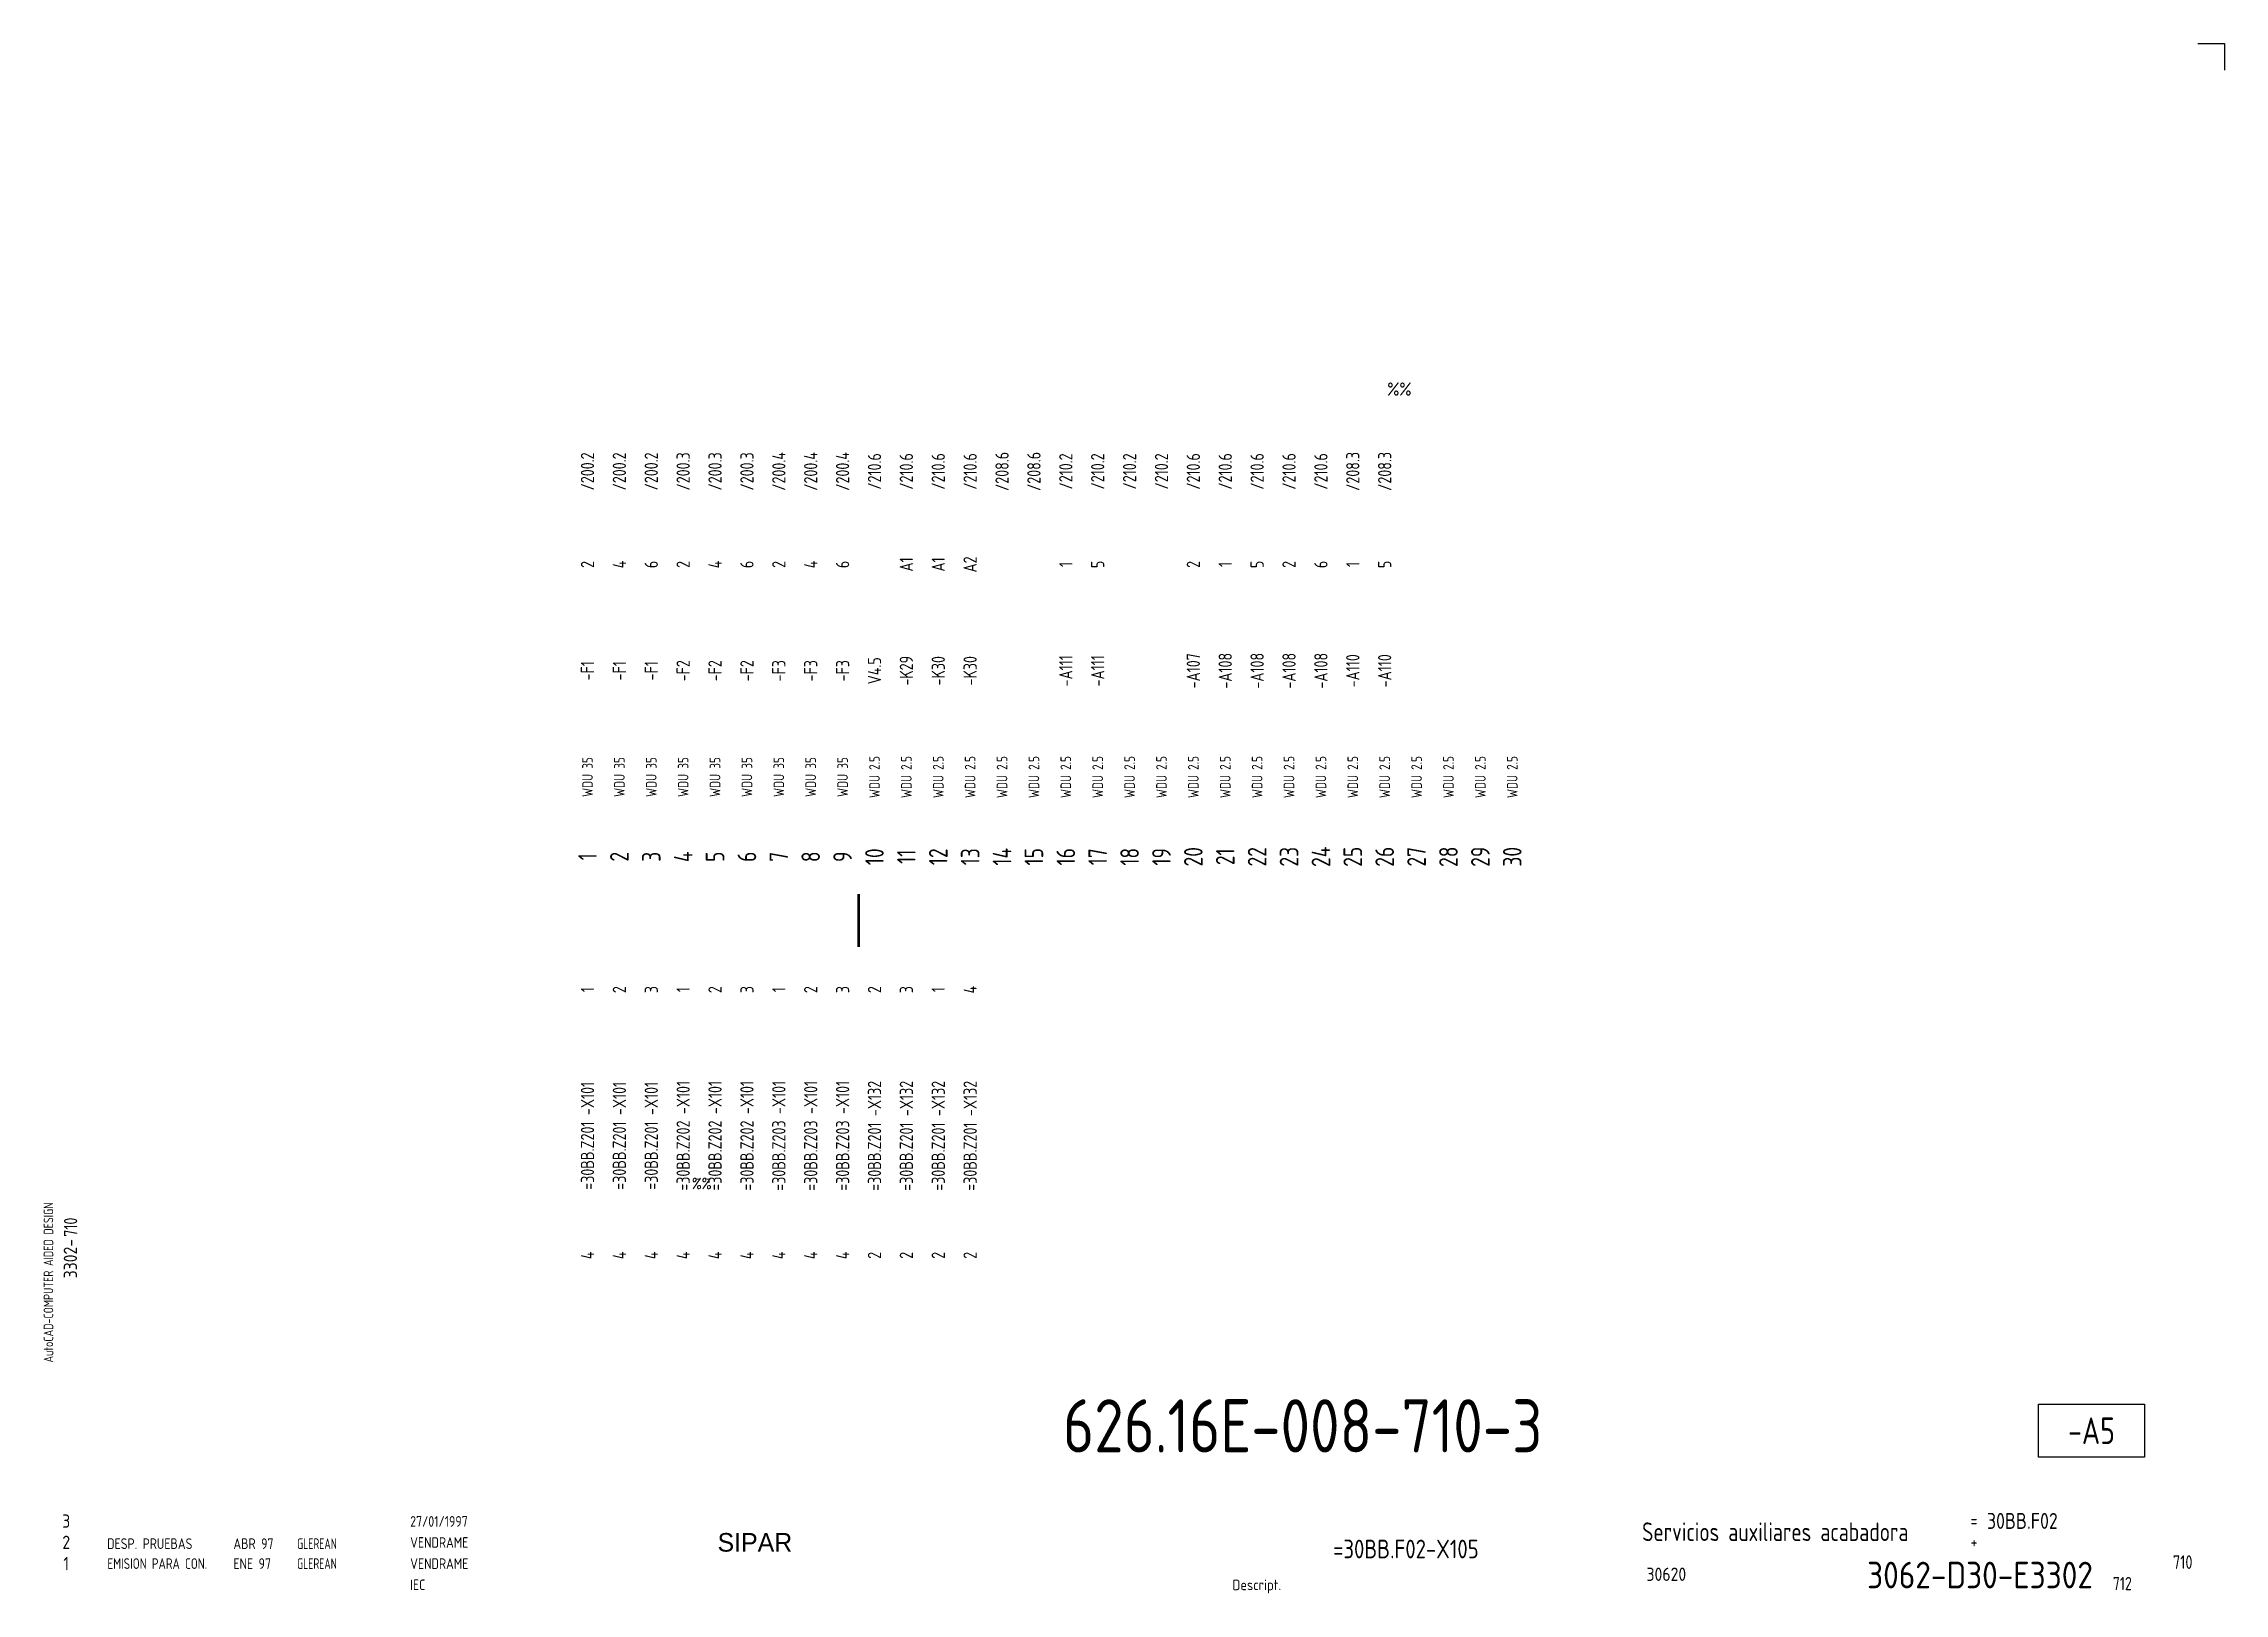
# Model space of a CAD drawing. Extents: x 10 to 420, y 5 to 297.
import ezdxf
from ezdxf.enums import TextEntityAlignment as Align

# ---------------------------------------------------------------- set-up
doc = ezdxf.new("R2010")
doc.units = 0
doc.header["$LTSCALE"] = 8
doc.header["$MEASUREMENT"] = 0
doc.layers.get('0').update_dxf_attribs({"linetype": 'CONTINUOUS'})
doc.layers.add('CART', color=7, linetype='CONTINUOUS')
doc.styles.add('DIN', font='DIN', dxfattribs={"width": 0.85})
doc.styles.add('SIMPLEX', font='SIMPLEX', dxfattribs={"width": 0.9})
doc.styles.add('UNIV', font='UNIV')

# ---------------------------------------------------------------- blocks, each defined once
blk = doc.blocks.new('WB-FG100')
at = {"layer": 'CART', "color": 1}
for p, q in [((415, 297), (420, 297)), ((420, 297), (420, 292))]:
    blk.add_line(p, q, dxfattribs=at)
at = {"layer": 'CART', "color": 1, "style": 'DIN', "width": 0.8}
blk.add_text('AutoCAD-COMPUTER AIDED DESIGN', height=1.8, rotation=90, dxfattribs=at).set_placement((11.47, 48.84))
at = {"layer": 'CART', "color": 3, "style": 'DIN', "width": 0.8}
for s, p in [('=', (372.24, 17.91)), ('+', (372.24, 13.87))]:
    blk.add_text(s, height=2.5, dxfattribs=at).set_placement(p)
at = {"layer": 'CART', "color": 7, "style": 'DIN', "width": 0.9}
blk.add_attdef('FILE', text='', height=2.5, rotation=90, dxfattribs=at).set_placement((15.95, 68.38), align=Align.CENTER)
for tag, p in [('MOD-3', (13.92, 19)), ('MOD-2', (13.92, 15)), ('MOD-1', (13.92, 11)), ('NR.COMMESSA', (315, 9))]:
    blk.add_attdef(tag, text='', height=2.5, dxfattribs=at).set_placement(p, align=Align.MIDDLE)
at = {"layer": 'CART', "color": 7, "style": 'DIN'}
for tag, width, p in [('REV-3', 0.9, (21.66, 19)), ('DATA-3', 0.9, (45.37, 19)), ('NOME-3', 0.9, (57.37, 19)), ('REV-2', 0.9, (21.66, 15)), ('DATA-2', 0.9, (45.37, 15)), ('NOME-2', 0.9, (57.37, 15)), ('REV-1', 0.9, (21.66, 11)), ('DATA-1', 0.9, (45.37, 11)), ('NOME-1', 0.7, (57.37, 11))]:
    blk.add_attdef(tag, text='', height=2, dxfattribs=dict(at, width=width)).set_placement(p, align=Align.MIDDLE_LEFT)
at = {"layer": 'CART', "color": 7, "style": 'DIN', "width": 0.9}
for tag, p, height in [('DATA', (78.64, 17.94), 2), ('ESECUTORE', (78.64, 13.97), 2), ('CONTROLLORE', (78.64, 9.99), 2), ('SEGUE', (398.93, 5.65), 2.8), ('NORMA', (78.64, 6.01), 2)]:
    blk.add_attdef(tag, p, '', height=height, dxfattribs=at)
at = {"layer": 'CART', "color": 2, "style": 'DIN', "width": 0.9}
for tag, p in [('TITOLO-1/3', (266.5, 18.23)), ('TITOLO-1/2', (266.5, 15.73)), ('TITOLO-2/3', (266.5, 13.18)), ('TITOLO-2/2', (266.5, 10.68)), ('TITOLO-3/3', (266.5, 8.13))]:
    blk.add_attdef(tag, text='', height=3.5, dxfattribs=at).set_placement(p, align=Align.MIDDLE)
at = {"layer": 'CART', "color": 3, "style": 'DIN', "width": 0.9}
blk.add_attdef('ASSIEME', text='', height=3.5, dxfattribs=at).set_placement((334, 17), align=Align.MIDDLE)
at = {"layer": 'CART', "color": 3, "style": 'DIN', "width": 0.85}
for tag, p in [('=', (375.33, 16.63)), ('+', (375.33, 12.76))]:
    blk.add_attdef(tag, text='', height=3, dxfattribs=at).set_placement(p, align=Align.BOTTOM_LEFT)
at = {"layer": 'CART', "color": 3, "style": 'DIN', "width": 0.9}
blk.add_attdef('FOGLIO', text='', height=2.8, dxfattribs=at).set_placement((414.2, 9.56), align=Align.RIGHT)
at = {"layer": 'CART', "color": 2, "style": 'DIN', "width": 0.9}
blk.add_attdef('DISEGNO', text='', height=5, dxfattribs=at).set_placement((395.27, 6.35), align=Align.RIGHT)
at = {"layer": 'CART', "color": 1, "style": 'DIN', "width": 0.9}
blk.add_attdef('TIPOLOGIA', (233.37, 6), '', height=2, dxfattribs=at)

msp = doc.modelspace()

# ---------------------------------------------------------------- linework, layer by layer
at = {"color": 2}
for p, q in [((385, 31), (385, 41)), ((385, 41), (405, 41)), ((405, 41), (405, 31)), ((405, 31), (385, 31))]:
    msp.add_line(p, q, dxfattribs=at)
at = {"linetype": 'Continuous', "const_width": 0.5}
msp.add_lwpolyline([(163, 127), (163, 137)], dxfattribs=at)

# ---------------------------------------------------------------- block references
at = {"layer": 'CART'}
ref = msp.add_blockref('WB-FG100', (0, 0), dxfattribs=at)
ref.add_attrib('TIPOLOGIA', 'Descript.', (233.37, 6), dxfattribs={"color": 1, "height": 2, "style": 'DIN', "width": 0.9})
ref.add_attrib('ASSIEME', 'Servicios auxiliares acabadora', dxfattribs={"color": 3, "height": 3.5, "style": 'DIN', "width": 0.8}).set_placement((335.5, 17), align=Align.MIDDLE)
ref.add_attrib('=', '30BB.F02', dxfattribs={"color": 3, "height": 3, "style": 'DIN', "width": 0.85}).set_placement((375.33, 16.63), align=Align.BOTTOM_LEFT)
ref.add_attrib('NR.COMMESSA', '30620', dxfattribs={"color": 7, "height": 2.5, "style": 'DIN', "width": 0.9}).set_placement((315, 9), align=Align.MIDDLE)
ref.add_attrib('DISEGNO', '3062-D30-E3302', dxfattribs={"color": 2, "height": 5, "style": 'DIN', "width": 0.9}).set_placement((395.27, 6.35), align=Align.RIGHT)
ref.add_attrib('DATA', '27/01/1997', (78.64, 17.94), dxfattribs={"color": 7, "height": 2, "style": 'DIN', "width": 0.85})
ref.add_attrib('ESECUTORE', 'VENDRAME', (78.64, 13.97), dxfattribs={"color": 7, "height": 2, "style": 'DIN', "width": 0.85})
ref.add_attrib('CONTROLLORE', 'VENDRAME', (78.64, 9.99), dxfattribs={"color": 7, "height": 2, "style": 'DIN', "width": 0.85})
ref.add_attrib('NORMA', 'IEC', (78.64, 6.01), dxfattribs={"color": 7, "height": 2, "style": 'DIN', "width": 0.85})
ref.add_attrib('MOD-1', '1', dxfattribs={"color": 7, "height": 2.5, "style": 'DIN', "width": 0.9}).set_placement((13.92, 11), align=Align.MIDDLE)
ref.add_attrib('REV-1', 'EMISION PARA CON.', dxfattribs={"color": 7, "height": 2, "style": 'DIN', "width": 0.8}).set_placement((21.66, 11), align=Align.MIDDLE_LEFT)
ref.add_attrib('DATA-1', 'ENE 97', dxfattribs={"color": 7, "height": 2, "style": 'DIN', "width": 0.85}).set_placement((45.37, 11), align=Align.MIDDLE_LEFT)
ref.add_attrib('NOME-1', 'GLEREAN', dxfattribs={"color": 7, "height": 2, "style": 'DIN', "width": 0.7}).set_placement((57.37, 11), align=Align.MIDDLE_LEFT)
ref.add_attrib('MOD-2', '2', dxfattribs={"color": 7, "height": 2.5, "style": 'DIN', "width": 0.9}).set_placement((13.92, 15), align=Align.MIDDLE)
ref.add_attrib('MOD-3', '3', dxfattribs={"color": 7, "height": 2.5, "style": 'DIN', "width": 0.9}).set_placement((13.92, 19), align=Align.MIDDLE)
ref.add_attrib('FILE', '3302-', dxfattribs={"color": 7, "height": 2.5, "rotation": 90, "style": 'DIN', "width": 0.9}).set_placement((15.95, 68.38), align=Align.CENTER)

# ---------------------------------------------------------------- texts
at = {"style": 'DIN'}
for s, width, p in [('%%', 0.85, (262.5, 230.75)), ('712', 0.8, (399, 6))]:
    msp.add_text(s, height=2.5, dxfattribs=dict(at, width=width)).set_placement(p)
at = {"style": 'DIN', "width": 0.8}
for s, height, p in [('/200.2', 2.5, (112, 216.5)), ('/200.2', 2.5, (118, 216.5)), ('/200.2', 2.5, (124, 216.5)), ('/200.3', 2.5, (130, 216.5)), ('/200.3', 2.5, (136, 216.5)), ('/200.3', 2.5, (142, 216.5)), ('/200.4', 2.5, (148, 216.5)), ('/200.4', 2.5, (154, 216.5)), ('/200.4', 2.5, (160, 216.5)), ('/210.6', 2.5, (166, 216.5)), ('/210.6', 2.5, (172, 216.5)), ('/210.6', 2.5, (178, 216.5)), ('/210.6', 2.5, (184, 216.5)), ('/208.6', 2.5, (190, 216.5)), ('/208.6', 2.5, (196, 216.5)), ('/210.2', 2.5, (202, 216.5)), ('/210.2', 2.5, (208, 216.5)), ('/210.2', 2.5, (214, 216.5)), ('/210.2', 2.5, (220, 216.5)), ('/210.6', 2.5, (226, 216.5)), ('/210.6', 2.5, (232, 216.5)), ('/210.6', 2.5, (238, 216.5)), ('/210.6', 2.5, (244, 216.5)), ('/210.6', 2.5, (250, 216.5)), ('/208.3', 2.5, (256, 216.5)), ('/208.3', 2.5, (262, 216.5)), ('2', 2.5, (112, 199)), ('4', 2.5, (118, 199)), ('6', 2.5, (124, 199)), ('2', 2.5, (130, 199)), ('4', 2.5, (136, 199)), ('6', 2.5, (142, 199)), ('2', 2.5, (148, 199)), ('4', 2.5, (154, 199)), ('6', 2.5, (160, 199)), ('A1', 2.5, (172, 199)), ('A1', 2.5, (178, 199)), ('A2', 2.5, (184, 199)), ('1', 2.5, (202, 199)), ('5', 2.5, (208, 199)), ('2', 2.5, (226, 199)), ('1', 2.5, (232, 199)), ('5', 2.5, (238, 199)), ('2', 2.5, (244, 199)), ('6', 2.5, (250, 199)), ('1', 2.5, (256, 199)), ('5', 2.5, (262, 199)), ('-F2', 2.5, (130, 179)), ('-F2', 2.5, (136, 179)), ('-F2', 2.5, (142, 179)), ('-F3', 2.5, (148, 179)), ('-F3', 2.5, (154, 179)), ('-F3', 2.5, (160, 179)), ('V4.5', 2.5, (166, 179)), ('-K29', 2.5, (172, 179)), ('-K30', 2.5, (178, 179)), ('-K30', 2.5, (184, 179)), ('-A111', 2.5, (202, 179)), ('-A111', 2.5, (208, 179)), ('-A107', 2.5, (226, 179)), ('-A108', 2.5, (232, 179)), ('-A108', 2.5, (238, 179)), ('-A108', 2.5, (244, 179)), ('-A108', 2.5, (250, 179)), ('-A110', 2.5, (256, 179)), ('-A110', 2.5, (262, 179)), ('-F1', 2.5, (112, 179)), ('-F1', 2.5, (118, 179)), ('-F1', 2.5, (124, 179)), ('WDU 35', 2, (112, 159)), ('WDU 35', 2, (118, 159)), ('WDU 35', 2, (124, 159)), ('WDU 35', 2, (130, 159)), ('WDU 35', 2, (136, 159)), ('WDU 35', 2, (142, 159)), ('WDU 35', 2, (148, 159)), ('WDU 35', 2, (154, 159)), ('WDU 35', 2, (160, 159)), ('WDU 2.5', 2, (166, 159)), ('WDU 2.5', 2, (172, 159)), ('WDU 2.5', 2, (178, 159)), ('WDU 2.5', 2, (184, 159)), ('WDU 2.5', 2, (190, 159)), ('WDU 2.5', 2, (196, 159)), ('WDU 2.5', 2, (202, 159)), ('WDU 2.5', 2, (208, 159)), ('WDU 2.5', 2, (214, 159)), ('WDU 2.5', 2, (220, 159)), ('WDU 2.5', 2, (226, 159)), ('WDU 2.5', 2, (232, 159)), ('WDU 2.5', 2, (238, 159)), ('WDU 2.5', 2, (244, 159)), ('WDU 2.5', 2, (250, 159)), ('WDU 2.5', 2, (256, 159)), ('WDU 2.5', 2, (262, 159)), ('WDU 2.5', 2, (268, 159)), ('WDU 2.5', 2, (274, 159)), ('WDU 2.5', 2, (280, 159)), ('WDU 2.5', 2, (286, 159)), ('1', 2.5, (112, 119)), ('2', 2.5, (118, 119)), ('3', 2.5, (124, 119)), ('1', 2.5, (130, 119)), ('2', 2.5, (136, 119)), ('3', 2.5, (142, 119)), ('1', 2.5, (148, 119)), ('2', 2.5, (154, 119)), ('3', 2.5, (160, 119)), ('2', 2.5, (166, 119)), ('3', 2.5, (172, 119)), ('1', 2.5, (178, 119)), ('4', 2.5, (184, 119)), ('=30BB.Z201 -X101', 2.5, (112, 91.5)), ('=30BB.Z201 -X101', 2.5, (118, 91.5)), ('=30BB.Z201 -X101', 2.5, (124, 91.5)), ('=30BB.Z202 -X101', 2.5, (130, 91.5)), ('=30BB.Z202 -X101', 2.5, (136, 91.5)), ('=30BB.Z202 -X101', 2.5, (142, 91.5)), ('=30BB.Z203 -X101', 2.5, (148, 91.5)), ('=30BB.Z203 -X101', 2.5, (154, 91.5)), ('=30BB.Z203 -X101', 2.5, (160, 91.5)), ('=30BB.Z201 -X132', 2.5, (166, 91.5)), ('=30BB.Z201 -X132', 2.5, (172, 91.5)), ('=30BB.Z201 -X132', 2.5, (178, 91.5)), ('=30BB.Z201 -X132', 2.5, (184, 91.5)), ('4', 2.5, (112, 69)), ('4', 2.5, (118, 69)), ('4', 2.5, (124, 69)), ('4', 2.5, (130, 69)), ('4', 2.5, (136, 69)), ('4', 2.5, (142, 69)), ('4', 2.5, (148, 69)), ('4', 2.5, (154, 69)), ('4', 2.5, (160, 69)), ('2', 2.5, (166, 69)), ('2', 2.5, (172, 69)), ('2', 2.5, (178, 69)), ('2', 2.5, (184, 69))]:
    msp.add_text(s, height=height, rotation=90, dxfattribs=at).set_placement(p, align=Align.MIDDLE)
at = {"color": 6, "style": 'DIN', "width": 0.8}
for s, p in [('1', (112, 144)), ('2', (118, 144)), ('3', (124, 144)), ('4', (130, 144)), ('5', (136, 144)), ('6', (142, 144)), ('7', (148, 144)), ('8', (154, 144)), ('9', (160, 144)), ('10', (166, 144)), ('11', (172, 144)), ('12', (178, 144)), ('13', (184, 144)), ('14', (190, 144)), ('15', (196, 144)), ('16', (202, 144)), ('17', (208, 144)), ('18', (214, 144)), ('19', (220, 144)), ('20', (226, 144)), ('21', (232, 144)), ('22', (238, 144)), ('23', (244, 144)), ('24', (250, 144)), ('25', (256, 144)), ('26', (262, 144)), ('27', (268, 144)), ('28', (274, 144)), ('29', (280, 144)), ('30', (286, 144))]:
    msp.add_text(s, height=3.5, rotation=90, dxfattribs=at).set_placement(p, align=Align.MIDDLE)
at = {"color": 7, "linetype": 'Continuous', "style": 'SIMPLEX', "width": 0.9}
msp.add_text('%%', height=2, dxfattribs=at).set_placement((133.5, 82.5), align=Align.MIDDLE)
at = {"style": 'DIN', "width": 0.8}
msp.add_text('710', height=2.5, rotation=90, dxfattribs=at).set_placement((16, 72.5))
at = {"color": 6, "style": 'DIN', "width": 0.8}
msp.add_text('-A5', height=5, dxfattribs=at).set_placement((395, 36), align=Align.MIDDLE)
at = {"linetype": 'Continuous', "style": 'DIN'}
for s, width, p in [('DESP. PRUEBAS', 0.85, (21.62, 13.75)), ('ABR 97', 0.85, (45.38, 13.75)), ('GLEREAN', 0.7, (57.38, 13.75))]:
    msp.add_text(s, height=2, dxfattribs=dict(at, width=width)).set_placement(p)
at = {"color": 3, "style": 'DIN', "width": 0.85}
msp.add_text('=30BB.F02-X105', height=3.5, dxfattribs=at).set_placement((266, 12), align=Align.CENTER)
at = {"color": 3, "style": 'DIN', "width": 0.8}
msp.add_text('710', height=2.56, dxfattribs=at).set_placement((414, 10), align=Align.RIGHT)
at = {"color": 2, "insert": (201.47, 41.92), "char_height": 10, "width": 111.0411, "attachment_point": 1, "style": 'DIN'}
msp.add_mtext('626.16E-008-710-3', dxfattribs=at)
at = {"layer": 'CART', "color": 2, "linetype": 'Continuous', "style": 'UNIV'}
msp.add_text('SIPAR', height=3.5, dxfattribs=at).set_placement((143.5, 13.25), align=Align.CENTER)

doc.saveas('drawing.dxf')
